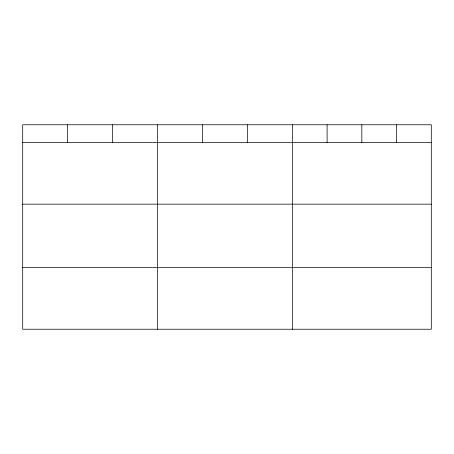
<?xml version="1.0" encoding="UTF-8"?>
<svg xmlns="http://www.w3.org/2000/svg" width="454" height="454" viewBox="0 0 454 454"><rect width="100%" height="100%" fill="white"/><g stroke="black" fill="none" stroke-linecap="round" stroke-linejoin="round"><path stroke-width="0.68" d="M431.3 142.556L431.3 329.235L22.7 329.235L22.7 124.765L431.3 124.765L431.3 142.556L22.7 142.556M22.7 204.164L431.3 204.164M22.7 267.633L431.3 267.633M396.569 124.765L396.569 142.556M361.838 124.765L361.838 142.556M327.107 124.765L327.107 142.556M292.376 124.765L292.376 329.235M247.43 124.765L247.43 142.556M202.484 124.765L202.484 142.556M157.538 124.765L157.538 329.235M112.592 124.765L112.592 142.556M67.646 124.765L67.646 142.556"/></g></svg>
